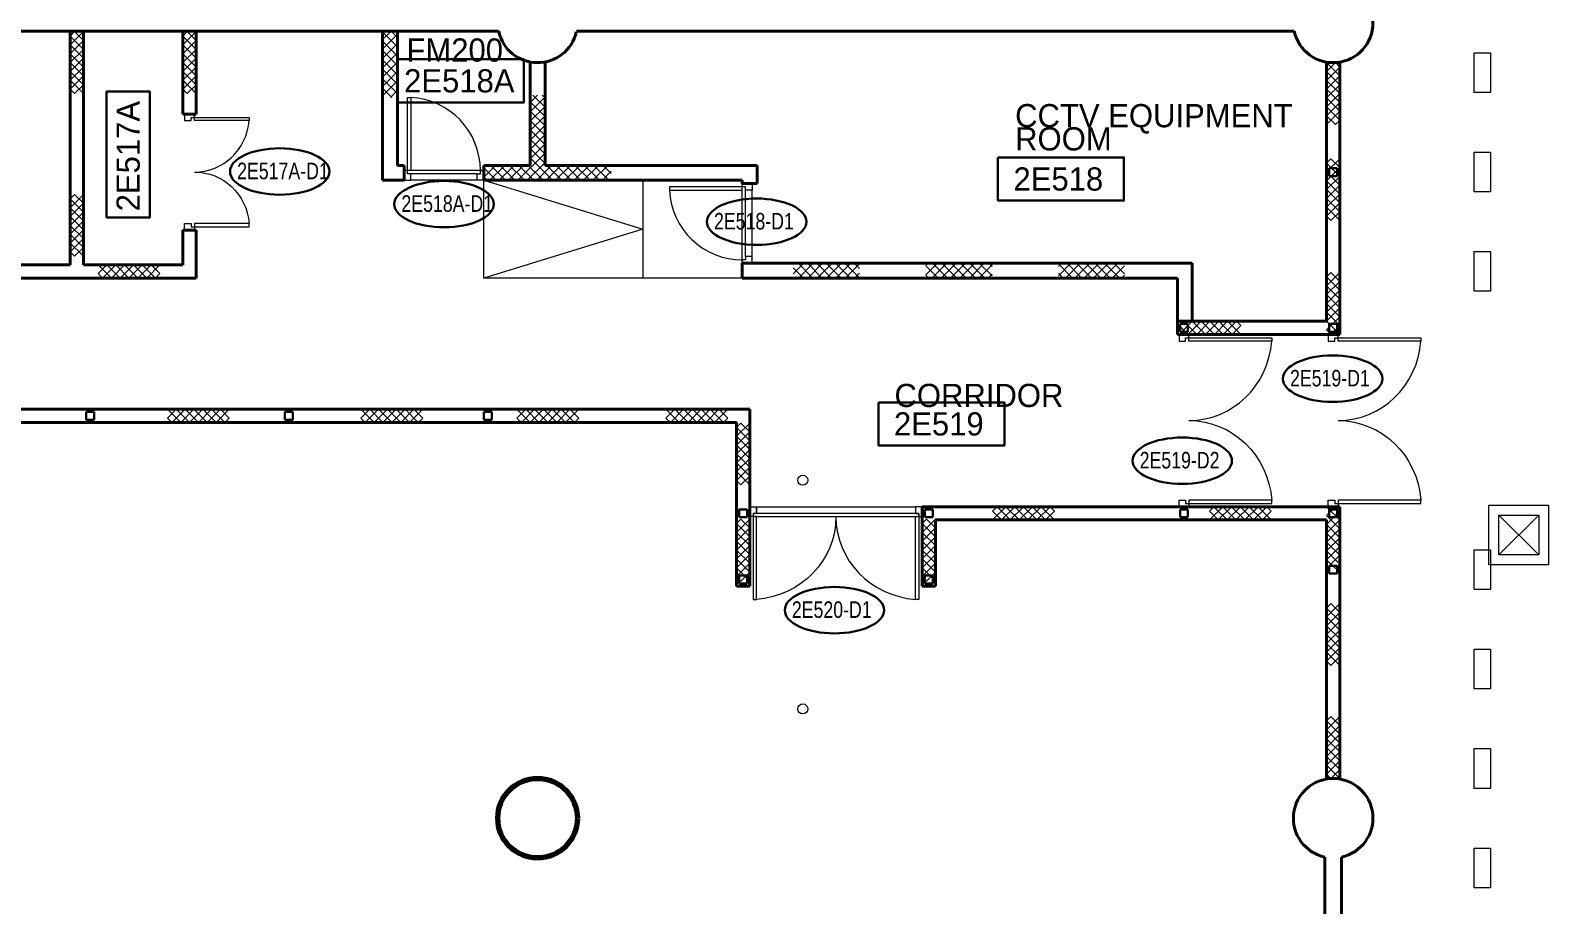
# Model space of a CAD drawing. Header units: metres. Extents: x 1807 to 3745, y 842 to 1968.
# Drawn here: x 3358.35 to 3381.25, y 1438.7 to 1451.89 of the extents above; entities that cross this region are included whole.
import ezdxf
from ezdxf.enums import TextEntityAlignment as Align

# ---------------------------------------------------------------- set-up
doc = ezdxf.new("R2010")
doc.units = ezdxf.units.M
doc.header["$MEASUREMENT"] = 0
doc.linetypes.add('DGN3', pattern=[14.598879, 9.732586, -4.866293])
doc.layers.get('0').update_dxf_attribs({"lineweight": 0})
for name, color, linetype, lineweight in [('Level 1', 7, 'Continuous', 0), ('Level 31', 7, 'Continuous', 0), ('Level 33', 7, 'Continuous', 0), ('Primary Door', 7, 'Continuous', 0), ('TRIRIGA DOOR BOX', 7, 'Continuous', 0)]:
    doc.layers.add(name, color=color, linetype=linetype, lineweight=lineweight)
doc.styles.add('Style-CHAR_FAST_FONT', font='CHAR_FAST_FONT.shx', dxfattribs={"height": 0.2})

# ---------------------------------------------------------------- blocks, each defined once
blk = doc.blocks.new('AnonymusCell_60')
at = {"layer": 'Primary Door', "color": 7, "linetype": 'Continuous', "lineweight": 30}
blk.add_ellipse((0, 0), major_axis=(0.75, 0), ratio=0.466667, dxfattribs=at)
at = {"layer": 'Primary Door', "color": 7, "linetype": 'Continuous', "lineweight": 30, "style": 'Style-CHAR_FAST_FONT', "width": 0.799986}
blk.add_text('2E519-D1', height=0.25, dxfattribs=at).set_placement((-0.643, 0.133), align=Align.TOP_LEFT)
blk = doc.blocks.new('AnonymusCell_62')
at = {"layer": 'Primary Door', "color": 7, "linetype": 'Continuous', "lineweight": 30}
blk.add_ellipse((0, 0), major_axis=(0.75, 0), ratio=0.466667, dxfattribs=at)
at = {"layer": 'Primary Door', "color": 7, "linetype": 'Continuous', "lineweight": 30, "style": 'Style-CHAR_FAST_FONT', "width": 0.799986}
blk.add_text('2E519-D2', height=0.25, dxfattribs=at).set_placement((-0.643, 0.133), align=Align.TOP_LEFT)
blk = doc.blocks.new('AnonymusCell_64')
at = {"layer": 'Primary Door', "color": 7, "linetype": 'Continuous', "lineweight": 30}
blk.add_ellipse((0, 0), major_axis=(0.75, 0), ratio=0.466667, dxfattribs=at)
at = {"layer": 'Primary Door', "color": 7, "linetype": 'Continuous', "lineweight": 30, "style": 'Style-CHAR_FAST_FONT', "width": 0.799986}
blk.add_text('2E518-D1', height=0.25, dxfattribs=at).set_placement((-0.643, 0.133), align=Align.TOP_LEFT)
blk = doc.blocks.new('AnonymusCell_66')
at = {"layer": 'Primary Door', "color": 7, "linetype": 'Continuous', "lineweight": 30}
blk.add_ellipse((0, 0), major_axis=(0.75, 0), ratio=0.466667, dxfattribs=at)
at = {"layer": 'Primary Door', "color": 7, "linetype": 'Continuous', "lineweight": 30, "style": 'Style-CHAR_FAST_FONT', "width": 0.799986}
blk.add_text('2E518A-D1', height=0.25, dxfattribs=at).set_placement((-0.643, 0.133), align=Align.TOP_LEFT)
blk = doc.blocks.new('AnonymusCell_68')
at = {"layer": 'Primary Door', "color": 7, "linetype": 'Continuous', "lineweight": 30}
blk.add_ellipse((0, 0), major_axis=(0.75, 0), ratio=0.466667, dxfattribs=at)
at = {"layer": 'Primary Door', "color": 7, "linetype": 'Continuous', "lineweight": 30, "style": 'Style-CHAR_FAST_FONT', "width": 0.799986}
blk.add_text('2E517A-D1', height=0.25, dxfattribs=at).set_placement((-0.643, 0.133), align=Align.TOP_LEFT)
blk = doc.blocks.new('AnonymusCell_90')
at = {"layer": 'Primary Door', "color": 7, "linetype": 'Continuous', "lineweight": 30}
blk.add_ellipse((0, 0), major_axis=(0.75, 0), ratio=0.466667, dxfattribs=at)
at = {"layer": 'Primary Door', "color": 7, "linetype": 'Continuous', "lineweight": 30, "style": 'Style-CHAR_FAST_FONT', "width": 0.799986}
blk.add_text('2E520-D1', height=0.25, dxfattribs=at).set_placement((-0.643, 0.133), align=Align.TOP_LEFT)

msp = doc.modelspace()

# ---------------------------------------------------------------- linework, layer by layer
at = {"layer": 'Level 1', "color": 7, "linetype": 'Continuous', "lineweight": 40}
for p, q in [((3365.413, 1451.875), (3354.587, 1451.875)), ((3358.95, 1448.35), (3358.95, 1451.875)), ((3359.15, 1448.35), (3359.15, 1451.875)), ((3360.65, 1450.625), (3360.65, 1451.875)), ((3360.85, 1450.625), (3360.85, 1451.875)), ((3363.662, 1451.875), (3363.662, 1449.625)), ((3363.887, 1451.875), (3363.887, 1449.85)), ((3377.413, 1451.875), (3366.587, 1451.875)), ((3365.887, 1451.411), (3365.887, 1449.85)), ((3366.113, 1451.411), (3366.113, 1449.85)), ((3377.9, 1451.4), (3378.1, 1451.4)), ((3377.9, 1451.4), (3377.9, 1447.5)), ((3378.1, 1451.4), (3378.1, 1447.3)), ((3360.85, 1450.625), (3360.65, 1450.625)), ((3363.988, 1449.85), (3363.887, 1449.85)), ((3363.988, 1449.85), (3363.988, 1449.625)), ((3365.188, 1449.85), (3365.188, 1449.625)), ((3365.887, 1449.85), (3365.188, 1449.85)), ((3369.312, 1449.85), (3366.113, 1449.85)), ((3369.312, 1449.575), (3369.312, 1449.85)), ((3363.988, 1449.625), (3363.662, 1449.625)), ((3369.088, 1449.625), (3365.188, 1449.625)), ((3369.088, 1449.575), (3369.088, 1449.625)), ((3369.312, 1449.575), (3369.088, 1449.575)), ((3360.85, 1448.875), (3360.65, 1448.875)), ((3360.65, 1448.35), (3360.65, 1448.875)), ((3360.85, 1448.15), (3360.85, 1448.875)), ((3358.1, 1448.35), (3358.95, 1448.35)), ((3359.15, 1448.35), (3360.65, 1448.35)), ((3369.088, 1448.375), (3369.088, 1448.15)), ((3375.875, 1448.375), (3369.088, 1448.375)), ((3375.875, 1447.5), (3375.875, 1448.375)), ((3357.875, 1448.15), (3360.85, 1448.15)), ((3375.65, 1448.15), (3369.088, 1448.15)), ((3375.65, 1447.5), (3375.65, 1448.15)), ((3375.65, 1447.3), (3375.65, 1447.5)), ((3375.65, 1447.5), (3377.9, 1447.5)), ((3375.65, 1447.3), (3378.1, 1447.3)), ((3369.2, 1446.17), (3340.048, 1446.17)), ((3369.2, 1446.17), (3369.2, 1443.5)), ((3369, 1445.97), (3353.25, 1445.97)), ((3369, 1445.97), (3369, 1443.5)), ((3371.8, 1444.7), (3378.1, 1444.7)), ((3371.8, 1444.7), (3371.8, 1443.5)), ((3378.1, 1444.7), (3378.1, 1440.6)), ((3372, 1444.5), (3377.9, 1444.5)), ((3372, 1444.5), (3372, 1443.5)), ((3377.9, 1444.5), (3377.9, 1440.6)), ((3369.2, 1443.5), (3369, 1443.5)), ((3371.8, 1443.5), (3372, 1443.5)), ((3377.9, 1440.6), (3378.1, 1440.6)), ((3377.875, 1428.587), (3377.875, 1439.413)), ((3378.125, 1439.413), (3378.125, 1428.587))]:
    msp.add_line(p, q, dxfattribs=at)
at = {"layer": 'Level 1', "color": 7, "linetype": 'Continuous', "lineweight": 0}
for p, q in [((3359.017, 1451.868), (3358.95, 1451.801)), ((3358.95, 1451.668), (3359.15, 1451.868)), ((3358.95, 1451.801), (3359.15, 1451.601)), ((3358.95, 1451.534), (3359.15, 1451.734)), ((3359.15, 1451.468), (3358.95, 1451.668)), ((3359.15, 1451.734), (3359.017, 1451.868)), ((3360.717, 1451.868), (3360.65, 1451.801)), ((3360.65, 1451.668), (3360.85, 1451.868)), ((3360.65, 1451.801), (3360.85, 1451.601)), ((3360.65, 1451.534), (3360.85, 1451.734)), ((3360.85, 1451.468), (3360.65, 1451.668)), ((3360.85, 1451.734), (3360.717, 1451.868)), ((3363.662, 1451.748), (3363.79, 1451.875)), ((3363.887, 1451.64), (3363.662, 1451.865)), ((3363.662, 1451.606), (3363.887, 1451.831)), ((3363.887, 1451.499), (3363.662, 1451.724)), ((3363.662, 1451.465), (3363.887, 1451.69)), ((3363.887, 1451.782), (3363.794, 1451.875)), ((3359.15, 1451.601), (3358.95, 1451.401)), ((3359.15, 1451.334), (3358.95, 1451.534)), ((3358.95, 1451.268), (3359.15, 1451.468)), ((3360.85, 1451.601), (3360.65, 1451.401)), ((3360.85, 1451.334), (3360.65, 1451.534)), ((3360.65, 1451.268), (3360.85, 1451.468)), ((3363.887, 1451.357), (3363.662, 1451.582)), ((3363.662, 1451.323), (3363.887, 1451.548)), ((3363.887, 1451.216), (3363.662, 1451.441)), ((3380.125, 1451.55), (3380.375, 1451.55)), ((3380.125, 1450.95), (3380.125, 1451.55)), ((3380.375, 1451.55), (3380.375, 1450.95)), ((3358.95, 1451.401), (3359.15, 1451.201)), ((3358.95, 1451.134), (3359.15, 1451.334)), ((3359.15, 1451.068), (3358.95, 1451.268)), ((3360.65, 1451.401), (3360.85, 1451.201)), ((3360.65, 1451.134), (3360.85, 1451.334)), ((3360.85, 1451.068), (3360.65, 1451.268)), ((3363.662, 1451.182), (3363.887, 1451.407)), ((3363.887, 1451.075), (3363.662, 1451.3)), ((3363.662, 1451.041), (3363.887, 1451.266)), ((3377.9, 1451.4), (3378.1, 1451.2)), ((3378.033, 1451.4), (3377.9, 1451.267)), ((3377.9, 1451.133), (3378.1, 1451.333)), ((3377.9, 1451.267), (3378.1, 1451.067)), ((3378.1, 1451.333), (3378.033, 1451.4)), ((3359.15, 1451.201), (3358.95, 1451.001)), ((3359.15, 1450.934), (3358.95, 1451.134)), ((3358.95, 1451.001), (3359.017, 1450.934)), ((3359.017, 1450.934), (3359.15, 1451.068)), ((3360.85, 1451.201), (3360.65, 1451.001)), ((3360.85, 1450.934), (3360.65, 1451.134)), ((3360.65, 1451.001), (3360.717, 1450.934)), ((3360.717, 1450.934), (3360.85, 1451.068)), ((3363.887, 1450.933), (3363.662, 1451.158)), ((3363.662, 1450.899), (3363.887, 1451.124)), ((3363.804, 1450.875), (3363.662, 1451.017)), ((3363.78, 1450.875), (3363.887, 1450.983)), ((3378.1, 1451.2), (3377.9, 1451)), ((3378.1, 1450.933), (3377.9, 1451.133)), ((3378.1, 1451.067), (3377.9, 1450.867)), ((3377.9, 1451), (3378.1, 1450.8)), ((3363.663, 1450.875), (3363.662, 1450.875)), ((3364.037, 1449.775), (3364.037, 1450.875)), ((3364.037, 1450.875), (3364.088, 1450.875)), ((3364.088, 1450.875), (3364.088, 1449.775)), ((3365.887, 1450.799), (3366, 1450.911)), ((3365.887, 1450.657), (3366.113, 1450.882)), ((3366.113, 1450.586), (3365.887, 1450.811)), ((3366.113, 1450.728), (3365.929, 1450.911)), ((3366.113, 1450.869), (3366.071, 1450.911)), ((3377.9, 1450.733), (3378.1, 1450.933)), ((3377.9, 1450.867), (3378.1, 1450.667)), ((3378.1, 1450.8), (3377.9, 1450.6)), ((3380.375, 1450.95), (3380.125, 1450.95)), ((3360.825, 1450.625), (3360.675, 1450.625)), ((3360.675, 1450.625), (3360.675, 1450.525)), ((3360.675, 1450.525), (3360.775, 1450.525)), ((3360.775, 1450.525), (3360.775, 1450.575)), ((3360.775, 1450.575), (3360.825, 1450.575)), ((3360.825, 1450.575), (3360.825, 1450.625)), ((3360.825, 1450.575), (3361.648, 1450.575)), ((3360.825, 1450.525), (3360.825, 1450.575)), ((3361.648, 1450.525), (3360.825, 1450.525)), ((3361.648, 1450.575), (3361.648, 1450.525)), ((3365.887, 1450.516), (3366.113, 1450.741)), ((3366.113, 1450.445), (3365.887, 1450.67)), ((3365.887, 1450.374), (3366.113, 1450.599)), ((3366.113, 1450.303), (3365.887, 1450.528)), ((3378.1, 1450.533), (3377.9, 1450.733)), ((3378.1, 1450.667), (3377.9, 1450.467)), ((3377.9, 1450.6), (3378.033, 1450.467)), ((3378.033, 1450.467), (3378.1, 1450.533)), ((3365.887, 1450.233), (3366.113, 1450.458)), ((3366.113, 1450.162), (3365.887, 1450.387)), ((3365.887, 1450.091), (3366.113, 1450.316)), ((3366.113, 1450.02), (3365.887, 1450.245)), ((3365.887, 1449.95), (3366.113, 1450.175)), ((3366.113, 1449.879), (3365.887, 1450.104)), ((3365.188, 1449.816), (3365.222, 1449.85)), ((3365.188, 1449.674), (3365.363, 1449.85)), ((3365.28, 1449.625), (3365.505, 1449.85)), ((3365.518, 1449.625), (3365.293, 1449.85)), ((3365.421, 1449.625), (3365.646, 1449.85)), ((3365.659, 1449.625), (3365.434, 1449.85)), ((3365.563, 1449.625), (3365.788, 1449.85)), ((3365.801, 1449.625), (3365.576, 1449.85)), ((3365.704, 1449.625), (3366.113, 1450.034)), ((3365.942, 1449.625), (3365.717, 1449.85)), ((3365.845, 1449.625), (3366.113, 1449.892)), ((3366.084, 1449.625), (3365.859, 1449.85)), ((3366.225, 1449.625), (3365.887, 1449.963)), ((3365.987, 1449.625), (3366.212, 1449.85)), ((3366.128, 1449.625), (3366.353, 1449.85)), ((3366.367, 1449.625), (3366.142, 1449.85)), ((3366.27, 1449.625), (3366.495, 1449.85)), ((3366.508, 1449.625), (3366.283, 1449.85)), ((3366.411, 1449.625), (3366.636, 1449.85)), ((3366.649, 1449.625), (3366.424, 1449.85)), ((3366.552, 1449.625), (3366.777, 1449.85)), ((3366.791, 1449.625), (3366.566, 1449.85)), ((3366.694, 1449.625), (3366.919, 1449.85)), ((3366.932, 1449.625), (3366.707, 1449.85)), ((3366.835, 1449.625), (3367.06, 1449.85)), ((3367.074, 1449.625), (3366.849, 1449.85)), ((3367.112, 1449.728), (3366.99, 1449.85)), ((3377.967, 1449.951), (3377.9, 1449.884)), ((3377.9, 1449.751), (3378.1, 1449.951)), ((3377.9, 1449.884), (3378.1, 1449.684)), ((3378.1, 1449.818), (3377.967, 1449.951)), ((3380.125, 1450.05), (3380.375, 1450.05)), ((3380.125, 1449.45), (3380.125, 1450.05)), ((3380.375, 1450.05), (3380.375, 1449.45)), ((3363.988, 1449.775), (3363.988, 1449.625)), ((3364.037, 1449.775), (3363.988, 1449.775)), ((3364.037, 1449.775), (3363.988, 1449.775)), ((3363.988, 1449.775), (3363.988, 1449.625)), ((3363.988, 1449.625), (3364.088, 1449.625)), ((3363.988, 1449.625), (3364.088, 1449.625)), ((3365.188, 1449.775), (3364.037, 1449.775)), ((3364.037, 1449.725), (3364.037, 1449.775)), ((3364.088, 1449.775), (3364.037, 1449.775)), ((3364.037, 1449.725), (3364.037, 1449.775)), ((3364.088, 1449.725), (3364.037, 1449.725)), ((3364.088, 1449.725), (3364.037, 1449.725)), ((3365.088, 1449.725), (3364.088, 1449.725)), ((3364.088, 1449.625), (3364.088, 1449.725)), ((3364.088, 1449.625), (3364.088, 1449.725)), ((3365.088, 1449.625), (3364.088, 1449.625)), ((3365.088, 1449.625), (3365.088, 1449.725)), ((3365.088, 1449.725), (3365.137, 1449.725)), ((3365.088, 1449.625), (3365.088, 1449.725)), ((3365.088, 1449.725), (3365.137, 1449.725)), ((3365.188, 1449.625), (3365.088, 1449.625)), ((3365.188, 1449.625), (3365.088, 1449.625)), ((3365.137, 1449.725), (3365.137, 1449.775)), ((3365.137, 1449.775), (3365.188, 1449.775)), ((3365.137, 1449.725), (3365.137, 1449.775)), ((3365.137, 1449.775), (3365.188, 1449.775)), ((3365.377, 1449.625), (3365.188, 1449.814)), ((3365.188, 1449.775), (3365.188, 1449.625)), ((3365.188, 1449.775), (3365.188, 1449.625)), ((3365.235, 1449.625), (3365.188, 1449.673)), ((3365.188, 1449.625), (3367.588, 1449.625)), ((3365.188, 1448.15), (3365.188, 1449.625)), ((3366.977, 1449.625), (3367.112, 1449.761)), ((3367.588, 1449.625), (3367.588, 1448.15)), ((3377.9, 1449.618), (3378.1, 1449.818)), ((3378.1, 1449.551), (3377.9, 1449.751)), ((3378.1, 1449.684), (3377.9, 1449.484)), ((3378.1, 1449.418), (3377.9, 1449.618)), ((3359.017, 1449.412), (3358.95, 1449.345)), ((3358.95, 1449.212), (3359.15, 1449.412)), ((3359.15, 1449.279), (3359.017, 1449.412)), ((3369.088, 1449.525), (3367.988, 1449.525)), ((3367.988, 1449.525), (3367.988, 1449.475)), ((3367.988, 1449.475), (3369.088, 1449.475)), ((3369.088, 1449.575), (3369.238, 1449.575)), ((3369.088, 1449.525), (3369.088, 1449.575)), ((3369.088, 1449.525), (3369.088, 1449.575)), ((3369.088, 1449.575), (3369.238, 1449.575)), ((3369.088, 1448.375), (3369.088, 1449.525)), ((3369.137, 1449.525), (3369.088, 1449.525)), ((3369.088, 1449.475), (3369.088, 1449.525)), ((3369.137, 1449.525), (3369.088, 1449.525)), ((3369.137, 1449.475), (3369.137, 1449.525)), ((3369.137, 1449.475), (3369.137, 1449.525)), ((3369.137, 1448.475), (3369.137, 1449.475)), ((3369.238, 1449.475), (3369.137, 1449.475)), ((3369.238, 1449.475), (3369.137, 1449.475)), ((3369.238, 1449.575), (3369.238, 1449.475)), ((3369.238, 1449.575), (3369.238, 1449.475)), ((3369.238, 1448.475), (3369.238, 1449.475)), ((3377.9, 1449.351), (3378.1, 1449.551)), ((3377.9, 1449.484), (3378.1, 1449.284)), ((3377.9, 1449.218), (3378.1, 1449.418)), ((3380.375, 1449.45), (3380.125, 1449.45)), ((3358.95, 1449.345), (3359.15, 1449.145)), ((3358.95, 1449.079), (3359.15, 1449.279)), ((3359.15, 1449.012), (3358.95, 1449.212)), ((3359.15, 1449.145), (3358.95, 1448.945)), ((3378.1, 1449.151), (3377.9, 1449.351)), ((3378.1, 1449.284), (3377.9, 1449.084)), ((3378.1, 1449.018), (3377.9, 1449.218)), ((3377.967, 1449.018), (3378.1, 1449.151)), ((3359.15, 1448.879), (3358.95, 1449.079)), ((3358.95, 1448.812), (3359.15, 1449.012)), ((3358.95, 1448.945), (3359.15, 1448.745)), ((3360.675, 1448.875), (3360.675, 1448.975)), ((3360.675, 1448.975), (3360.775, 1448.975)), ((3360.775, 1448.975), (3360.775, 1448.925)), ((3360.775, 1448.925), (3360.825, 1448.925)), ((3361.648, 1448.975), (3360.825, 1448.975)), ((3360.825, 1448.975), (3360.825, 1448.925)), ((3360.825, 1448.925), (3360.825, 1448.875)), ((3360.825, 1448.925), (3361.648, 1448.925)), ((3361.648, 1448.925), (3361.648, 1448.975)), ((3377.9, 1449.084), (3377.967, 1449.018)), ((3358.95, 1448.679), (3359.15, 1448.879)), ((3359.15, 1448.612), (3358.95, 1448.812)), ((3359.15, 1448.745), (3358.95, 1448.545)), ((3360.825, 1448.875), (3360.675, 1448.875)), ((3359.15, 1448.479), (3358.95, 1448.679)), ((3358.95, 1448.545), (3359.017, 1448.479)), ((3359.017, 1448.479), (3359.15, 1448.612)), ((3369.238, 1448.475), (3369.137, 1448.475)), ((3369.137, 1448.475), (3369.137, 1448.425)), ((3369.238, 1448.475), (3369.137, 1448.475)), ((3369.137, 1448.475), (3369.137, 1448.425)), ((3369.238, 1448.375), (3369.238, 1448.475)), ((3369.238, 1448.375), (3369.238, 1448.475)), ((3380.125, 1448.55), (3380.375, 1448.55)), ((3380.125, 1447.95), (3380.125, 1448.55)), ((3380.375, 1448.55), (3380.375, 1447.95)), ((3359.504, 1448.35), (3359.371, 1448.217)), ((3359.571, 1448.15), (3359.371, 1448.35)), ((3359.437, 1448.15), (3359.637, 1448.35)), ((3359.704, 1448.15), (3359.504, 1448.35)), ((3359.771, 1448.35), (3359.571, 1448.15)), ((3359.637, 1448.35), (3359.837, 1448.15)), ((3359.904, 1448.35), (3359.704, 1448.15)), ((3359.971, 1448.15), (3359.771, 1448.35)), ((3359.837, 1448.15), (3360.037, 1448.35)), ((3360.104, 1448.15), (3359.904, 1448.35)), ((3360.171, 1448.35), (3359.971, 1448.15)), ((3360.037, 1448.35), (3360.237, 1448.15)), ((3360.304, 1448.35), (3360.104, 1448.15)), ((3360.304, 1448.217), (3360.171, 1448.35)), ((3369.137, 1448.425), (3369.088, 1448.425)), ((3369.088, 1448.425), (3369.088, 1448.375)), ((3369.137, 1448.425), (3369.088, 1448.425)), ((3369.088, 1448.425), (3369.088, 1448.375)), ((3369.088, 1448.375), (3369.238, 1448.375)), ((3369.088, 1448.375), (3369.238, 1448.375)), ((3369.855, 1448.355), (3369.875, 1448.375)), ((3369.855, 1448.214), (3370.017, 1448.375)), ((3370.011, 1448.15), (3369.855, 1448.306)), ((3370.153, 1448.15), (3369.928, 1448.375)), ((3369.933, 1448.15), (3370.158, 1448.375)), ((3370.294, 1448.15), (3370.069, 1448.375)), ((3370.074, 1448.15), (3370.299, 1448.375)), ((3370.435, 1448.15), (3370.21, 1448.375)), ((3370.216, 1448.15), (3370.441, 1448.375)), ((3370.577, 1448.15), (3370.352, 1448.375)), ((3370.357, 1448.15), (3370.582, 1448.375)), ((3370.718, 1448.15), (3370.493, 1448.375)), ((3370.499, 1448.15), (3370.724, 1448.375)), ((3370.855, 1448.155), (3370.635, 1448.375)), ((3370.64, 1448.15), (3370.855, 1448.365)), ((3370.855, 1448.296), (3370.776, 1448.375)), ((3371.855, 1448.341), (3371.889, 1448.375)), ((3371.855, 1448.2), (3372.03, 1448.375)), ((3372.04, 1448.15), (3371.855, 1448.335)), ((3371.947, 1448.15), (3372.172, 1448.375)), ((3372.181, 1448.15), (3371.956, 1448.375)), ((3372.088, 1448.15), (3372.313, 1448.375)), ((3372.322, 1448.15), (3372.097, 1448.375)), ((3372.23, 1448.15), (3372.455, 1448.375)), ((3372.464, 1448.15), (3372.239, 1448.375)), ((3372.371, 1448.15), (3372.596, 1448.375)), ((3372.605, 1448.15), (3372.38, 1448.375)), ((3372.513, 1448.15), (3372.738, 1448.375)), ((3372.747, 1448.15), (3372.522, 1448.375)), ((3372.654, 1448.15), (3372.855, 1448.351)), ((3372.855, 1448.183), (3372.663, 1448.375)), ((3372.855, 1448.324), (3372.805, 1448.375)), ((3373.855, 1448.327), (3373.903, 1448.375)), ((3373.855, 1448.185), (3374.045, 1448.375)), ((3374.07, 1448.15), (3373.855, 1448.365)), ((3373.961, 1448.15), (3374.186, 1448.375)), ((3374.211, 1448.15), (3373.986, 1448.375)), ((3374.103, 1448.15), (3374.328, 1448.375)), ((3374.353, 1448.15), (3374.128, 1448.375)), ((3374.244, 1448.15), (3374.469, 1448.375)), ((3374.494, 1448.15), (3374.269, 1448.375)), ((3374.386, 1448.15), (3374.611, 1448.375)), ((3374.636, 1448.15), (3374.411, 1448.375)), ((3374.527, 1448.15), (3374.752, 1448.375)), ((3374.777, 1448.15), (3374.552, 1448.375)), ((3374.668, 1448.15), (3374.855, 1448.337)), ((3374.855, 1448.213), (3374.694, 1448.375)), ((3374.855, 1448.355), (3374.835, 1448.375)), ((3377.967, 1448.233), (3377.9, 1448.167)), ((3377.9, 1448.033), (3378.1, 1448.233)), ((3378.1, 1448.1), (3377.967, 1448.233)), ((3359.371, 1448.217), (3359.437, 1448.15)), ((3360.237, 1448.15), (3360.304, 1448.217)), ((3367.588, 1448.15), (3365.188, 1448.15)), ((3369.088, 1448.15), (3367.588, 1448.15)), ((3369.87, 1448.15), (3369.855, 1448.165)), ((3370.782, 1448.15), (3370.855, 1448.224)), ((3371.898, 1448.15), (3371.855, 1448.193)), ((3372.795, 1448.15), (3372.855, 1448.21)), ((3373.929, 1448.15), (3373.855, 1448.223)), ((3374.81, 1448.15), (3374.855, 1448.195)), ((3377.9, 1448.167), (3378.1, 1447.967)), ((3377.9, 1447.9), (3378.1, 1448.1)), ((3378.1, 1447.833), (3377.9, 1448.033)), ((3378.1, 1447.967), (3377.9, 1447.767)), ((3378.1, 1447.7), (3377.9, 1447.9)), ((3377.9, 1447.633), (3378.1, 1447.833)), ((3380.375, 1447.95), (3380.125, 1447.95)), ((3377.9, 1447.767), (3378.1, 1447.567)), ((3377.9, 1447.5), (3378.1, 1447.7)), ((3378.1, 1447.433), (3377.9, 1447.633)), ((3378.1, 1447.567), (3377.9, 1447.367)), ((3375.675, 1447.3), (3375.875, 1447.5)), ((3375.742, 1447.5), (3375.675, 1447.433)), ((3375.675, 1447.433), (3375.808, 1447.3)), ((3375.942, 1447.3), (3375.742, 1447.5)), ((3375.808, 1447.3), (3376.008, 1447.5)), ((3375.875, 1447.5), (3376.075, 1447.3)), ((3376.142, 1447.5), (3375.942, 1447.3)), ((3376.008, 1447.5), (3376.208, 1447.3)), ((3376.075, 1447.3), (3376.275, 1447.5)), ((3376.342, 1447.3), (3376.142, 1447.5)), ((3376.208, 1447.3), (3376.408, 1447.5)), ((3376.275, 1447.5), (3376.475, 1447.3)), ((3376.542, 1447.5), (3376.342, 1447.3)), ((3376.408, 1447.5), (3376.608, 1447.3)), ((3376.475, 1447.3), (3376.608, 1447.433)), ((3376.608, 1447.433), (3376.542, 1447.5)), ((3378.1, 1447.3), (3377.9, 1447.5)), ((3377.9, 1447.367), (3377.967, 1447.3)), ((3377.967, 1447.3), (3378.1, 1447.433)), ((3375.825, 1447.3), (3375.675, 1447.3)), ((3375.675, 1447.3), (3375.675, 1447.2)), ((3375.675, 1447.2), (3375.775, 1447.2)), ((3375.775, 1447.2), (3375.775, 1447.25)), ((3375.775, 1447.25), (3375.825, 1447.25)), ((3375.825, 1447.25), (3375.825, 1447.3)), ((3375.825, 1447.25), (3377.073, 1447.25)), ((3375.825, 1447.2), (3375.825, 1447.25)), ((3377.073, 1447.2), (3375.825, 1447.2)), ((3377.073, 1447.25), (3377.073, 1447.2)), ((3378.075, 1447.3), (3377.925, 1447.3)), ((3377.925, 1447.3), (3377.925, 1447.2)), ((3377.925, 1447.2), (3378.025, 1447.2)), ((3378.025, 1447.2), (3378.025, 1447.25)), ((3378.025, 1447.25), (3378.075, 1447.25)), ((3378.075, 1447.25), (3378.075, 1447.3)), ((3378.075, 1447.25), (3379.323, 1447.25)), ((3378.075, 1447.2), (3378.075, 1447.25)), ((3379.323, 1447.2), (3378.075, 1447.2)), ((3379.323, 1447.25), (3379.323, 1447.2)), ((3360.55, 1446.17), (3360.417, 1446.037)), ((3360.617, 1445.97), (3360.417, 1446.17)), ((3360.484, 1445.97), (3360.684, 1446.17)), ((3360.75, 1445.97), (3360.55, 1446.17)), ((3360.817, 1446.17), (3360.617, 1445.97)), ((3360.684, 1446.17), (3360.884, 1445.97)), ((3360.95, 1446.17), (3360.75, 1445.97)), ((3361.017, 1445.97), (3360.817, 1446.17)), ((3360.884, 1445.97), (3361.084, 1446.17)), ((3361.15, 1445.97), (3360.95, 1446.17)), ((3361.217, 1446.17), (3361.017, 1445.97)), ((3361.084, 1446.17), (3361.284, 1445.97)), ((3361.35, 1446.17), (3361.15, 1445.97)), ((3361.35, 1446.037), (3361.217, 1446.17)), ((3363.468, 1446.17), (3363.335, 1446.037)), ((3363.535, 1445.97), (3363.335, 1446.17)), ((3363.401, 1445.97), (3363.601, 1446.17)), ((3363.668, 1445.97), (3363.468, 1446.17)), ((3363.735, 1446.17), (3363.535, 1445.97)), ((3363.601, 1446.17), (3363.801, 1445.97)), ((3363.868, 1446.17), (3363.668, 1445.97)), ((3363.935, 1445.97), (3363.735, 1446.17)), ((3363.801, 1445.97), (3364.001, 1446.17)), ((3364.068, 1445.97), (3363.868, 1446.17)), ((3364.135, 1446.17), (3363.935, 1445.97)), ((3364.001, 1446.17), (3364.201, 1445.97)), ((3364.268, 1446.17), (3364.068, 1445.97)), ((3364.268, 1446.037), (3364.135, 1446.17)), ((3365.821, 1446.17), (3365.688, 1446.037)), ((3365.888, 1445.97), (3365.688, 1446.17)), ((3365.755, 1445.97), (3365.955, 1446.17)), ((3366.021, 1445.97), (3365.821, 1446.17)), ((3366.088, 1446.17), (3365.888, 1445.97)), ((3365.955, 1446.17), (3366.155, 1445.97)), ((3366.221, 1446.17), (3366.021, 1445.97)), ((3366.288, 1445.97), (3366.088, 1446.17)), ((3366.155, 1445.97), (3366.355, 1446.17)), ((3366.421, 1445.97), (3366.221, 1446.17)), ((3366.488, 1446.17), (3366.288, 1445.97)), ((3366.355, 1446.17), (3366.555, 1445.97)), ((3366.621, 1446.17), (3366.421, 1445.97)), ((3366.621, 1446.037), (3366.488, 1446.17)), ((3368.069, 1446.17), (3367.936, 1446.037)), ((3368.136, 1445.97), (3367.936, 1446.17)), ((3368.003, 1445.97), (3368.203, 1446.17)), ((3368.269, 1445.97), (3368.069, 1446.17)), ((3368.336, 1446.17), (3368.136, 1445.97)), ((3368.203, 1446.17), (3368.403, 1445.97)), ((3368.469, 1446.17), (3368.269, 1445.97)), ((3368.536, 1445.97), (3368.336, 1446.17)), ((3368.403, 1445.97), (3368.603, 1446.17)), ((3368.669, 1445.97), (3368.469, 1446.17)), ((3368.736, 1446.17), (3368.536, 1445.97)), ((3368.603, 1446.17), (3368.803, 1445.97)), ((3368.869, 1446.17), (3368.669, 1445.97)), ((3368.869, 1446.037), (3368.736, 1446.17)), ((3360.417, 1446.037), (3360.484, 1445.97)), ((3361.284, 1445.97), (3361.35, 1446.037)), ((3363.335, 1446.037), (3363.401, 1445.97)), ((3364.201, 1445.97), (3364.268, 1446.037)), ((3365.688, 1446.037), (3365.755, 1445.97)), ((3366.555, 1445.97), (3366.621, 1446.037)), ((3367.936, 1446.037), (3368.003, 1445.97)), ((3368.803, 1445.97), (3368.869, 1446.037)), ((3369.067, 1445.963), (3369, 1445.896)), ((3369, 1445.763), (3369.2, 1445.963)), ((3369.2, 1445.829), (3369.067, 1445.963)), ((3369, 1445.896), (3369.2, 1445.696)), ((3369, 1445.629), (3369.2, 1445.829)), ((3369.2, 1445.563), (3369, 1445.763)), ((3369.2, 1445.696), (3369, 1445.496)), ((3369.2, 1445.429), (3369, 1445.629)), ((3369, 1445.363), (3369.2, 1445.563)), ((3369, 1445.496), (3369.2, 1445.296)), ((3369, 1445.229), (3369.2, 1445.429)), ((3369.2, 1445.163), (3369, 1445.363)), ((3369.2, 1445.296), (3369, 1445.096)), ((3369.2, 1445.029), (3369, 1445.229)), ((3369, 1445.096), (3369.067, 1445.029)), ((3369.067, 1445.029), (3369.2, 1445.163)), ((3375.675, 1444.7), (3375.675, 1444.8)), ((3375.675, 1444.8), (3375.775, 1444.8)), ((3375.775, 1444.8), (3375.775, 1444.75)), ((3377.073, 1444.8), (3375.825, 1444.8)), ((3375.825, 1444.8), (3375.825, 1444.75)), ((3377.073, 1444.75), (3377.073, 1444.8)), ((3377.925, 1444.7), (3377.925, 1444.8)), ((3377.925, 1444.8), (3378.025, 1444.8)), ((3378.025, 1444.8), (3378.025, 1444.75)), ((3379.323, 1444.8), (3378.075, 1444.8)), ((3378.075, 1444.8), (3378.075, 1444.75)), ((3379.323, 1444.75), (3379.323, 1444.8)), ((3369.2, 1444.55), (3369.2, 1444.7)), ((3369.2, 1444.7), (3369.3, 1444.7)), ((3369.2, 1444.55), (3369.2, 1444.7)), ((3369.2, 1444.7), (3369.3, 1444.7)), ((3369.3, 1444.6), (3369.25, 1444.6)), ((3369.25, 1444.6), (3369.25, 1444.55)), ((3369.3, 1444.6), (3369.25, 1444.6)), ((3369.25, 1444.6), (3369.25, 1444.55)), ((3371.75, 1444.6), (3369.25, 1444.6)), ((3369.25, 1444.6), (3369.25, 1444.55)), ((3369.3, 1444.7), (3369.3, 1444.6)), ((3369.3, 1444.7), (3369.3, 1444.6)), ((3369.3, 1444.7), (3371.7, 1444.7)), ((3369.3, 1444.6), (3369.3, 1444.7)), ((3371.7, 1444.6), (3369.3, 1444.6)), ((3371.8, 1444.7), (3371.7, 1444.7)), ((3371.7, 1444.7), (3371.7, 1444.6)), ((3371.8, 1444.7), (3371.7, 1444.7)), ((3371.7, 1444.7), (3371.7, 1444.6)), ((3371.7, 1444.7), (3371.7, 1444.6)), ((3371.7, 1444.6), (3371.75, 1444.6)), ((3371.7, 1444.6), (3371.75, 1444.6)), ((3371.75, 1444.6), (3371.75, 1444.55)), ((3371.75, 1444.6), (3371.75, 1444.55)), ((3371.75, 1444.55), (3371.75, 1444.6)), ((3371.8, 1444.55), (3371.8, 1444.7)), ((3371.8, 1444.55), (3371.8, 1444.7)), ((3372.863, 1444.5), (3373.063, 1444.7)), ((3372.93, 1444.7), (3372.863, 1444.633)), ((3372.863, 1444.633), (3372.997, 1444.5)), ((3373.13, 1444.5), (3372.93, 1444.7)), ((3372.997, 1444.5), (3373.197, 1444.7)), ((3373.063, 1444.7), (3373.263, 1444.5)), ((3373.33, 1444.7), (3373.13, 1444.5)), ((3373.197, 1444.7), (3373.397, 1444.5)), ((3373.263, 1444.5), (3373.463, 1444.7)), ((3373.53, 1444.5), (3373.33, 1444.7)), ((3373.397, 1444.5), (3373.597, 1444.7)), ((3373.463, 1444.7), (3373.663, 1444.5)), ((3373.73, 1444.7), (3373.53, 1444.5)), ((3373.597, 1444.7), (3373.797, 1444.5)), ((3373.663, 1444.5), (3373.797, 1444.633)), ((3373.797, 1444.633), (3373.73, 1444.7)), ((3375.825, 1444.7), (3375.675, 1444.7)), ((3375.775, 1444.75), (3375.825, 1444.75)), ((3375.825, 1444.75), (3375.825, 1444.7)), ((3375.825, 1444.75), (3377.073, 1444.75)), ((3376.134, 1444.5), (3376.334, 1444.7)), ((3376.2, 1444.7), (3376.134, 1444.633)), ((3376.134, 1444.633), (3376.267, 1444.5)), ((3376.4, 1444.5), (3376.2, 1444.7)), ((3376.267, 1444.5), (3376.467, 1444.7)), ((3376.334, 1444.7), (3376.534, 1444.5)), ((3376.6, 1444.7), (3376.4, 1444.5)), ((3376.467, 1444.7), (3376.667, 1444.5)), ((3376.534, 1444.5), (3376.734, 1444.7)), ((3376.8, 1444.5), (3376.6, 1444.7)), ((3376.667, 1444.5), (3376.867, 1444.7)), ((3376.734, 1444.7), (3376.934, 1444.5)), ((3377, 1444.7), (3376.8, 1444.5)), ((3376.867, 1444.7), (3377.067, 1444.5)), ((3376.934, 1444.5), (3377.067, 1444.633)), ((3377.067, 1444.633), (3377, 1444.7)), ((3377.9, 1444.7), (3378.1, 1444.5)), ((3378.033, 1444.7), (3377.9, 1444.567)), ((3377.9, 1444.433), (3378.1, 1444.633)), ((3377.9, 1444.567), (3378.1, 1444.367)), ((3378.075, 1444.7), (3377.925, 1444.7)), ((3378.025, 1444.75), (3378.075, 1444.75)), ((3378.1, 1444.633), (3378.033, 1444.7)), ((3378.075, 1444.75), (3378.075, 1444.7)), ((3378.075, 1444.75), (3379.323, 1444.75)), ((3380.35, 1444.725), (3381.25, 1444.725)), ((3380.35, 1443.825), (3380.35, 1444.725)), ((3380.5, 1444.575), (3381.1, 1443.975)), ((3381.1, 1444.575), (3380.5, 1443.975)), ((3381.25, 1444.725), (3381.25, 1443.825)), ((3369.067, 1444.513), (3369, 1444.446)), ((3369, 1444.313), (3369.2, 1444.513)), ((3369, 1444.446), (3369.2, 1444.246)), ((3369, 1444.179), (3369.2, 1444.379)), ((3369.2, 1444.379), (3369.067, 1444.513)), ((3369.25, 1444.55), (3369.2, 1444.55)), ((3369.25, 1444.55), (3369.2, 1444.55)), ((3369.25, 1444.55), (3369.25, 1443.302)), ((3369.3, 1444.55), (3369.25, 1444.55)), ((3369.25, 1444.55), (3371.75, 1444.55)), ((3369.3, 1443.302), (3369.3, 1444.55)), ((3371.7, 1443.302), (3371.7, 1444.55)), ((3371.7, 1444.55), (3371.75, 1444.55)), ((3371.75, 1444.55), (3371.8, 1444.55)), ((3371.75, 1444.55), (3371.75, 1443.302)), ((3371.75, 1444.55), (3371.8, 1444.55)), ((3371.867, 1444.513), (3371.8, 1444.446)), ((3371.8, 1444.313), (3372, 1444.513)), ((3371.8, 1444.446), (3372, 1444.246)), ((3371.8, 1444.179), (3372, 1444.379)), ((3372, 1444.379), (3371.867, 1444.513)), ((3378.1, 1444.5), (3377.9, 1444.3)), ((3378.1, 1444.233), (3377.9, 1444.433)), ((3378.1, 1444.367), (3377.9, 1444.167)), ((3369.2, 1444.113), (3369, 1444.313)), ((3369.2, 1444.246), (3369, 1444.046)), ((3369.2, 1443.979), (3369, 1444.179)), ((3369, 1443.913), (3369.2, 1444.113)), ((3372, 1444.113), (3371.8, 1444.313)), ((3372, 1444.246), (3371.8, 1444.046)), ((3372, 1443.979), (3371.8, 1444.179)), ((3371.8, 1443.913), (3372, 1444.113)), ((3377.9, 1444.3), (3378.1, 1444.1)), ((3377.9, 1444.033), (3378.1, 1444.233)), ((3377.9, 1444.167), (3378.1, 1443.967)), ((3369, 1444.046), (3369.2, 1443.846)), ((3369, 1443.779), (3369.2, 1443.979)), ((3369.2, 1443.713), (3369, 1443.913)), ((3371.8, 1444.046), (3372, 1443.846)), ((3371.8, 1443.779), (3372, 1443.979)), ((3372, 1443.713), (3371.8, 1443.913)), ((3378.1, 1444.1), (3377.9, 1443.9)), ((3378.1, 1443.833), (3377.9, 1444.033)), ((3378.1, 1443.967), (3377.9, 1443.767)), ((3377.9, 1443.9), (3378.033, 1443.767)), ((3380.125, 1444.05), (3380.375, 1444.05)), ((3380.125, 1443.45), (3380.125, 1444.05)), ((3380.375, 1444.05), (3380.375, 1443.45)), ((3369.2, 1443.846), (3369, 1443.646)), ((3369.2, 1443.579), (3369, 1443.779)), ((3369.067, 1443.579), (3369.2, 1443.713)), ((3372, 1443.846), (3371.8, 1443.646)), ((3372, 1443.579), (3371.8, 1443.779)), ((3371.867, 1443.579), (3372, 1443.713)), ((3378.033, 1443.767), (3378.1, 1443.833)), ((3381.25, 1443.825), (3380.35, 1443.825)), ((3369, 1443.646), (3369.067, 1443.579)), ((3371.8, 1443.646), (3371.867, 1443.579)), ((3380.375, 1443.45), (3380.125, 1443.45)), ((3369.25, 1443.302), (3369.3, 1443.302)), ((3371.75, 1443.302), (3371.7, 1443.302)), ((3377.967, 1443.238), (3377.9, 1443.171)), ((3377.9, 1443.038), (3378.1, 1443.238)), ((3378.1, 1443.105), (3377.967, 1443.238)), ((3377.9, 1443.171), (3378.1, 1442.971)), ((3377.9, 1442.905), (3378.1, 1443.105)), ((3378.1, 1442.838), (3377.9, 1443.038)), ((3378.1, 1442.971), (3377.9, 1442.771)), ((3378.1, 1442.705), (3377.9, 1442.905)), ((3377.9, 1442.638), (3378.1, 1442.838)), ((3377.9, 1442.771), (3378.1, 1442.571)), ((3377.9, 1442.505), (3378.1, 1442.705)), ((3378.1, 1442.438), (3377.9, 1442.638)), ((3378.1, 1442.571), (3377.9, 1442.371)), ((3378.1, 1442.305), (3377.9, 1442.505)), ((3380.125, 1442.55), (3380.375, 1442.55)), ((3380.125, 1441.95), (3380.125, 1442.55)), ((3380.375, 1442.55), (3380.375, 1441.95)), ((3377.9, 1442.371), (3377.967, 1442.305)), ((3377.967, 1442.305), (3378.1, 1442.438)), ((3380.375, 1441.95), (3380.125, 1441.95)), ((3377.967, 1441.533), (3377.9, 1441.467)), ((3377.9, 1441.333), (3378.1, 1441.533)), ((3377.9, 1441.467), (3378.1, 1441.267)), ((3377.9, 1441.2), (3378.1, 1441.4)), ((3378.1, 1441.4), (3377.967, 1441.533)), ((3378.1, 1441.133), (3377.9, 1441.333)), ((3378.1, 1441.267), (3377.9, 1441.067)), ((3378.1, 1441), (3377.9, 1441.2)), ((3377.9, 1440.933), (3378.1, 1441.133)), ((3377.9, 1441.067), (3378.1, 1440.867)), ((3377.9, 1440.8), (3378.1, 1441)), ((3378.1, 1440.733), (3377.9, 1440.933)), ((3380.125, 1441.05), (3380.375, 1441.05)), ((3380.125, 1440.45), (3380.125, 1441.05)), ((3380.375, 1441.05), (3380.375, 1440.45)), ((3378.1, 1440.867), (3377.9, 1440.667)), ((3378.1, 1440.6), (3377.9, 1440.8)), ((3377.967, 1440.6), (3378.1, 1440.733)), ((3377.9, 1440.667), (3377.967, 1440.6)), ((3380.375, 1440.45), (3380.125, 1440.45)), ((3380.125, 1439.55), (3380.375, 1439.55)), ((3380.125, 1438.95), (3380.125, 1439.55)), ((3380.375, 1439.55), (3380.375, 1438.95)), ((3380.375, 1438.95), (3380.125, 1438.95))]:
    msp.add_line(p, q, dxfattribs=at)
at = {"layer": 'Level 1', "color": 7, "linetype": 'DGN3', "lineweight": 0}
for p, q in [((3365.188, 1449.625), (3367.588, 1448.888)), ((3367.588, 1448.888), (3365.188, 1448.15))]:
    msp.add_line(p, q, dxfattribs=at)
at = {"layer": 'Level 1', "color": 7, "linetype": 'Continuous', "lineweight": 30}
for p, q in [((3378.06, 1449.81), (3377.94, 1449.81)), ((3377.94, 1449.81), (3377.94, 1449.69)), ((3377.94, 1449.69), (3378.06, 1449.69)), ((3378.06, 1449.69), (3378.06, 1449.81)), ((3375.81, 1447.46), (3375.69, 1447.46)), ((3375.69, 1447.46), (3375.69, 1447.34)), ((3375.69, 1447.34), (3375.81, 1447.34)), ((3375.81, 1447.34), (3375.81, 1447.46)), ((3378.06, 1447.46), (3377.94, 1447.46)), ((3377.94, 1447.46), (3377.94, 1447.34)), ((3377.94, 1447.34), (3378.06, 1447.34)), ((3378.06, 1447.34), (3378.06, 1447.46)), ((3359.31, 1446.13), (3359.19, 1446.13)), ((3359.19, 1446.13), (3359.19, 1446.01)), ((3359.19, 1446.01), (3359.31, 1446.01)), ((3359.31, 1446.01), (3359.31, 1446.13)), ((3362.31, 1446.13), (3362.19, 1446.13)), ((3362.19, 1446.13), (3362.19, 1446.01)), ((3362.19, 1446.01), (3362.31, 1446.01)), ((3362.31, 1446.01), (3362.31, 1446.13)), ((3365.31, 1446.13), (3365.19, 1446.13)), ((3365.19, 1446.13), (3365.19, 1446.01)), ((3365.19, 1446.01), (3365.31, 1446.01)), ((3365.31, 1446.01), (3365.31, 1446.13)), ((3369.16, 1444.66), (3369.04, 1444.66)), ((3369.04, 1444.66), (3369.04, 1444.54)), ((3369.16, 1444.54), (3369.16, 1444.66)), ((3371.96, 1444.66), (3371.84, 1444.66)), ((3371.84, 1444.66), (3371.84, 1444.54)), ((3371.96, 1444.54), (3371.96, 1444.66)), ((3375.81, 1444.66), (3375.69, 1444.66)), ((3375.69, 1444.66), (3375.69, 1444.54)), ((3375.81, 1444.54), (3375.81, 1444.66)), ((3378.06, 1444.66), (3377.94, 1444.66)), ((3377.94, 1444.66), (3377.94, 1444.54)), ((3378.06, 1444.54), (3378.06, 1444.66)), ((3369.04, 1444.54), (3369.16, 1444.54)), ((3371.84, 1444.54), (3371.96, 1444.54)), ((3375.69, 1444.54), (3375.81, 1444.54)), ((3377.94, 1444.54), (3378.06, 1444.54)), ((3369.16, 1443.66), (3369.04, 1443.66)), ((3369.04, 1443.66), (3369.04, 1443.54)), ((3369.16, 1443.54), (3369.16, 1443.66)), ((3371.96, 1443.66), (3371.84, 1443.66)), ((3371.84, 1443.66), (3371.84, 1443.54)), ((3371.96, 1443.54), (3371.96, 1443.66)), ((3378.06, 1443.81), (3377.94, 1443.81)), ((3377.94, 1443.81), (3377.94, 1443.69)), ((3377.94, 1443.69), (3378.06, 1443.69)), ((3378.06, 1443.69), (3378.06, 1443.81)), ((3369.04, 1443.54), (3369.16, 1443.54)), ((3371.84, 1443.54), (3371.96, 1443.54))]:
    msp.add_line(p, q, dxfattribs=at)
at = {"layer": 'Level 1', "color": 7, "linetype": 'Continuous', "lineweight": 13}
for p, q in [((3380.5, 1444.575), (3381.1, 1444.575)), ((3380.5, 1443.975), (3380.5, 1444.575)), ((3381.1, 1444.575), (3381.1, 1443.975)), ((3381.1, 1443.975), (3380.5, 1443.975))]:
    msp.add_line(p, q, dxfattribs=at)
for centre in [(3370, 1445.1), (3370, 1441.65)]:
    msp.add_circle(centre, 0.075, dxfattribs=at)
at = {"layer": 'Level 1', "color": 7, "linetype": 'Continuous', "lineweight": 70}
msp.add_circle((3366, 1440), 0.6, dxfattribs=at)
at = {"layer": 'Level 1', "color": 7, "linetype": 'Continuous', "lineweight": 40}
for centre, start, end in [((3378, 1452), 192.0248, 167.9752), ((3366, 1452), 192.0248, 346.9127), ((3378, 1440), 282.0247, 257.9753)]:
    msp.add_arc(centre, 0.6, start, end, dxfattribs=at)
at = {"layer": 'Level 1', "color": 7, "linetype": 'Continuous', "lineweight": 0}
for centre, start, end in [((3364.037, 1449.775), 0, 87.3974), ((3369.088, 1449.525), 182.6026, 270)]:
    msp.add_arc(centre, 1.1, start, end, dxfattribs=at)
for centre, major_axis, ratio, start_param, end_param in [((3360.825, 1450.59), (0, -0.84), 0.98325, 0, 1.493797), ((3375.825, 1447.3), (0, 1.3), 0.96291, 3.141593, 4.63539), ((3378.075, 1447.3), (0, 1.3), 0.96291, 3.141593, 4.63539), ((3371.8, 1444.55), (1.3, 0), 0.96291, 3.141593, 4.63539)]:
    msp.add_ellipse(centre, major_axis=major_axis, ratio=ratio, start_param=start_param, end_param=end_param, dxfattribs=at)
at = {"layer": 'Level 1', "color": 7, "linetype": 'Continuous', "lineweight": 0, "extrusion": (0, 0, -1)}
for centre, major_axis, ratio, start_param, end_param in [((3360.825, 1448.91), (0, -0.84), 0.98325, 3.141593, 4.63539), ((3375.825, 1444.7), (0, -1.3), 0.96291, -3.141593, -1.647795), ((3378.075, 1444.7), (0, -1.3), 0.96291, -3.141593, -1.647795), ((3369.2, 1444.55), (-1.3, 0), 0.96291, 3.141593, 4.63539)]:
    msp.add_ellipse(centre, major_axis=major_axis, ratio=ratio, start_param=start_param, end_param=end_param, dxfattribs=at)
at = {"layer": 'TRIRIGA DOOR BOX', "color": 251, "linetype": 'Continuous', "lineweight": 30, "true_color": 0x555555}
for points in [[(3363.894, 1451.451), (3365.794, 1451.451), (3365.794, 1450.801), (3363.894, 1450.801)], [(3359.499, 1449.064), (3359.499, 1450.964), (3360.149, 1450.964), (3360.149, 1449.064)], [(3372.944, 1449.97), (3374.844, 1449.97), (3374.844, 1449.32), (3372.944, 1449.32)], [(3371.141, 1446.275), (3373.041, 1446.275), (3373.041, 1445.625), (3371.141, 1445.625)]]:
    msp.add_lwpolyline(points, close=True, dxfattribs=at)

# ---------------------------------------------------------------- block references
at = {"color": 7, "linetype": 'Continuous', "lineweight": 0}
for name, p in [('AnonymusCell_68', (3362.111, 1449.758)), ('AnonymusCell_66', (3364.589, 1449.266)), ('AnonymusCell_64', (3369.304, 1449)), ('AnonymusCell_60', (3377.992, 1446.632)), ('AnonymusCell_62', (3375.724, 1445.394)), ('AnonymusCell_90', (3370.478, 1443.139))]:
    msp.add_blockref(name, p, dxfattribs=at)

# ---------------------------------------------------------------- texts
at = {"layer": 'Level 31', "color": 7, "linetype": 'Continuous', "lineweight": 30, "style": 'Style-CHAR_FAST_FONT'}
for s, p in [('FM200', (3364.022, 1451.591)), ('CORRIDOR', (3371.383, 1446.379))]:
    msp.add_text(s, height=0.35, dxfattribs=at).set_placement(p, align=Align.MIDDLE_LEFT)
at = {"layer": 'Level 31', "color": 7, "linetype": 'Continuous', "lineweight": 30, "insert": (3373.203, 1450.248), "char_height": 0.35, "width": 5.2263, "attachment_point": 4, "line_spacing_factor": 0.6, "style": 'Style-CHAR_FAST_FONT'}
msp.add_mtext('CCTV EQUIPMENT \\PROOM\\P\\P', dxfattribs=at)
at = {"layer": 'Level 33', "color": 7, "linetype": 'Continuous', "lineweight": 13, "style": 'Style-CHAR_FAST_FONT'}
for s, p in [('2E518A', (3363.987, 1451.126)), ('2E518', (3373.178, 1449.645)), ('2E519', (3371.375, 1445.95))]:
    msp.add_text(s, height=0.35, dxfattribs=at).set_placement(p, align=Align.MIDDLE_LEFT)
msp.add_text('2E517A', height=0.35, rotation=90, dxfattribs=at).set_placement((3359.824, 1449.157), align=Align.MIDDLE_LEFT)

doc.saveas('drawing.dxf')
